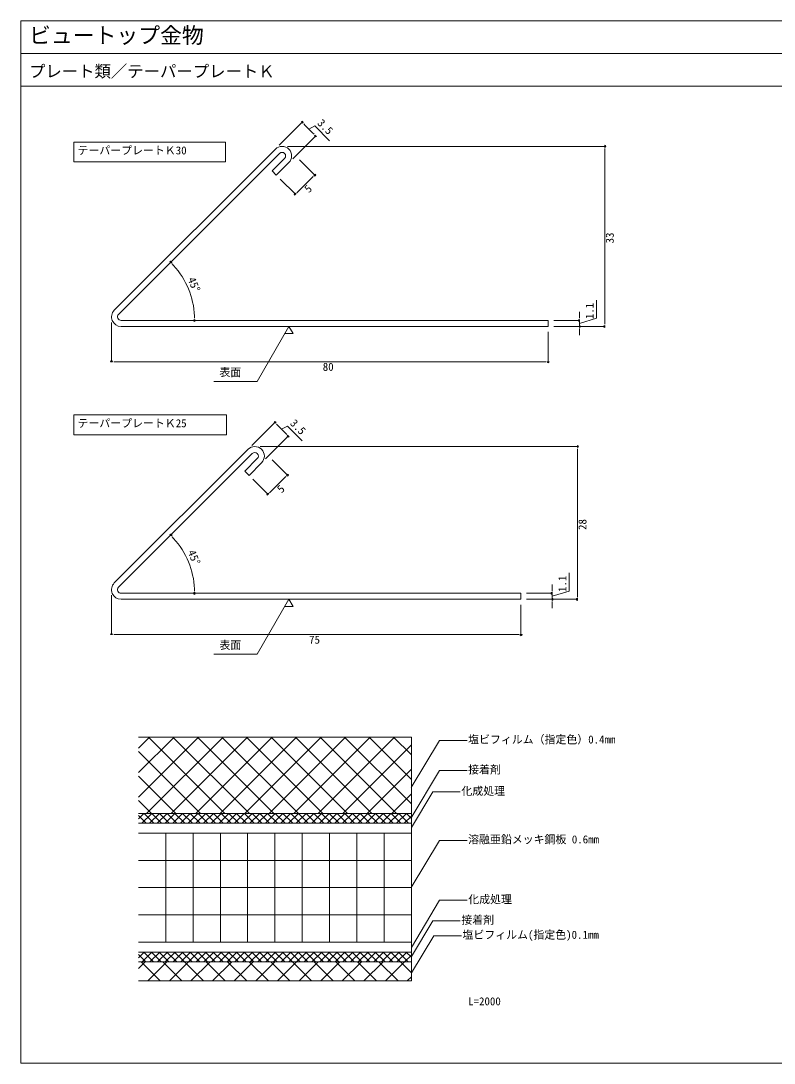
# Model space of a CAD drawing. Units: millimetres, scale not verified. Extents: x -138 to 138, y -96 to 95.
# Drawn here: x -138 to 0, y -95.5 to 95.5 of the extents above; entities that cross this region are included whole.
import ezdxf
from ezdxf.enums import TextEntityAlignment as Align

# ---------------------------------------------------------------- set-up
doc = ezdxf.new("R2010")
doc.units = ezdxf.units.MM
doc.header["$LTSCALE"] = 0.5
for name, color, linetype, lineweight in [('0-0_0', 7, 'Continuous', 18), ('0-1_WAKU', 7, 'Continuous', 18), ('0-3_MOJI', 7, 'Continuous', 18), ('0-4_sunpo', 7, 'Continuous', 18), ('0-5_KANAMONO', 4, 'Continuous', 18), ('0-6_HATCH', 9, 'Continuous', 18)]:
    doc.layers.add(name, color=color, linetype=linetype, lineweight=lineweight)
doc.styles.add('ＭＳ ゴシック', font='')
doc.styles.get('ＭＳ ゴシック').set_extended_font_data('MS Gothic')

msp = doc.modelspace()

# ---------------------------------------------------------------- linework, layer by layer
at = {"layer": '0-0_0'}
for p, q in [((-137.9931, 89.4989), (138.0069, 89.4989)), ((-86.5942, 77.0452), (-86.3113, 76.7623)), ((-86.1699, 76.6209), (-85.8871, 76.338)), ((-84.2607, 74.7117), (-84.5436, 74.9945)), ((-83.8364, 74.2874), (-84.1193, 74.5703)), ((-31.039, 72.6989), (-31.039, 72.2989)), ((-31.039, 72.0989), (-31.039, 71.6989)), ((-84.453, 66.9785), (-84.7359, 66.6956)), ((-84.0288, 67.4027), (-84.3116, 67.1199)), ((-87.8471, 63.5843), (-87.5643, 63.8672)), ((-87.4229, 64.0086), (-87.14, 64.2915)), ((-110.6918, 51.3918), (-110.4166, 51.1015)), ((-110.2789, 50.9564), (-110.0037, 50.6662)), ((-106.1544, 40.9988), (-106.165, 41.3986)), ((-106.1384, 40.399), (-106.149, 40.7989)), ((-35.6746, 40.9989), (-35.6746, 41.3989)), ((-35.6746, 40.3989), (-35.6746, 40.7989)), ((-31.039, 39.8989), (-31.039, 40.2989)), ((-88.8827, 39.4989), (-88.1327, 38.1999)), ((-35.6746, 39.6989), (-35.6746, 39.2989)), ((-35.6746, 39.0989), (-35.6746, 38.6989)), ((-31.039, 39.2989), (-31.039, 39.6989)), ((-89.6327, 38.1999), (-88.1327, 38.1999)), ((-121.5827, 33.0275), (-121.1827, 33.0275)), ((-120.9827, 33.0275), (-120.5827, 33.0275)), ((-41.7827, 33.0275), (-42.1827, 33.0275)), ((-41.1827, 33.0275), (-41.5827, 33.0275)), ((-91.5942, 22.0452), (-91.3113, 21.7623)), ((-91.1699, 21.6209), (-90.8871, 21.338)), ((-89.2607, 19.7117), (-89.5436, 19.9945)), ((-88.8364, 19.2874), (-89.1193, 19.5703)), ((-36.039, 17.6989), (-36.039, 17.2989)), ((-36.039, 17.0989), (-36.039, 16.6989)), ((-89.453, 11.9785), (-89.7359, 11.6956)), ((-89.0288, 12.4027), (-89.3116, 12.1199)), ((-92.8471, 8.5843), (-92.5643, 8.8672)), ((-92.4229, 9.0086), (-92.14, 9.2915)), ((-110.6918, 1.3918), (-110.4166, 1.1015)), ((-110.2789, 0.9564), (-110.0037, 0.6662)), ((-106.1544, -9.0012), (-106.165, -8.6014)), ((-106.1384, -9.601), (-106.149, -9.2011)), ((-40.6746, -9.0011), (-40.6746, -8.6011)), ((-40.6746, -9.6011), (-40.6746, -9.2011)), ((-88.8827, -10.5011), (-88.1327, -11.8001)), ((-40.6746, -10.3011), (-40.6746, -10.7011)), ((-40.6746, -10.9011), (-40.6746, -11.3011)), ((-36.039, -10.1011), (-36.039, -9.7011)), ((-36.039, -10.7011), (-36.039, -10.3011)), ((-89.6327, -11.8001), (-88.1327, -11.8001)), ((-121.5827, -16.9725), (-121.1827, -16.9725)), ((-120.9827, -16.9725), (-120.5827, -16.9725)), ((-46.7827, -16.9725), (-47.1827, -16.9725)), ((-46.1827, -16.9725), (-46.5827, -16.9725))]:
    msp.add_line(p, q, dxfattribs=at)
for points in [[(-88.8827, 39.4989), (-94.6972, 29.4278), (-102.6135, 29.4278)], [(-88.8827, -10.5011), (-94.6972, -20.5722), (-102.6135, -20.5722)]]:
    msp.add_lwpolyline(points, dxfattribs=at)
for centre, start, end in [((-86.4527, 76.9037), 315, 135), ((-83.9779, 74.4289), 135, 315), ((-31.039, 72.4989), 270, 90), ((-84.1702, 67.2613), 225, 45), ((-87.7057, 63.7258), 45, 225), ((-110.5542, 51.2467), 313.47784, 133.47784), ((-106.1437, 40.5989), 91.52216, 271.52216), ((-35.6746, 40.5989), 90, 270), ((-35.6746, 39.4989), 270, 90), ((-31.039, 39.4989), 90, 270), ((-121.3827, 33.0275), 0, 180), ((-41.3827, 33.0275), 180, 0), ((-91.4527, 21.9037), 315, 135), ((-88.9779, 19.4289), 135, 315), ((-36.039, 17.4989), 270, 90), ((-89.1702, 12.2613), 225, 45), ((-92.7057, 8.7258), 45, 225), ((-110.5542, 1.2467), 313.47784, 133.47784), ((-106.1437, -9.4011), 91.52216, 271.52216), ((-40.6746, -9.4011), 90, 270), ((-40.6746, -10.5011), 270, 90), ((-36.039, -10.5011), 90, 270), ((-121.3827, -16.9725), 0, 180), ((-46.3827, -16.9725), 180, 0)]:
    msp.add_arc(centre, 0.2, start, end, dxfattribs=at)
at = {"layer": '0-1_WAKU'}
for points in [[(138.0069, 83.4989), (-137.9931, 83.4989), (-137.9931, 95.4989), (138.0069, 95.4989)], [(-137.9931, -95.5011), (138.0069, -95.5011), (138.0069, 95.4989), (-137.9931, 95.4989)]]:
    msp.add_lwpolyline(points, close=True, dxfattribs=at)
at = {"layer": '0-3_MOJI'}
for points in [[(-128.2651, 73.2874), (-100.4759, 73.2874), (-100.4759, 69.6422), (-128.2651, 69.6422)], [(-128.2651, 23.2874), (-100.3435, 23.2874), (-100.3435, 19.6422), (-128.2651, 19.6422)]]:
    msp.add_lwpolyline(points, close=True, dxfattribs=at)
for points in [[(-56.2521, -36.3652), (-61.2959, -36.3652), (-66.4628, -45.0097)], [(-56.2521, -41.8835), (-61.2959, -41.8835), (-66.4628, -50.528)], [(-57.4893, -45.8025), (-62.5331, -45.8025), (-66.4437, -52.3451)], [(-56.2521, -54.6709), (-61.2959, -54.6709), (-66.4628, -63.3154)], [(-56.233, -65.662), (-61.2768, -65.662), (-66.4437, -74.3065)], [(-57.4893, -69.4266), (-62.5331, -69.4266), (-66.4437, -75.9692)], [(-57.2908, -72.1509), (-62.3346, -72.1509), (-66.4437, -78.9633)]]:
    msp.add_lwpolyline(points, dxfattribs=at)
at = {"layer": '0-4_sunpo'}
for p, q in [((-90.663, 72.6935), (-86.4527, 76.9037)), ((-84.5436, 74.9945), (-85.8871, 76.338)), ((-88.1881, 70.2186), (-83.9779, 74.4289)), ((-89.1327, 72.4989), (-31.039, 72.4989)), ((-31.039, 40.2989), (-31.039, 71.6989)), ((-86.9507, 70.0418), (-84.1702, 67.2613)), ((-90.4862, 66.5063), (-87.7057, 63.7258)), ((-87.14, 64.2915), (-84.7359, 66.6956)), ((-35.6746, 41.3989), (-35.6746, 42.1989)), ((-121.3827, 40.2489), (-121.3827, 33.0275)), ((-40.3827, 40.5989), (-35.6746, 40.5989)), ((-35.6746, 39.4989), (-35.6746, 40.5989)), ((-35.6746, 39.4989), (-35.6746, 40.5989)), ((-41.3827, 38.4989), (-41.3827, 33.0275)), ((-40.3827, 39.4989), (-35.6746, 39.4989)), ((-40.3827, 39.4989), (-31.039, 39.4989)), ((-35.6746, 38.6989), (-35.6746, 37.8989)), ((-42.1827, 33.0275), (-120.5827, 33.0275)), ((-95.663, 17.6935), (-91.4527, 21.9037)), ((-89.5436, 19.9945), (-90.8871, 21.338)), ((-93.1881, 15.2186), (-88.9779, 19.4289)), ((-94.1327, 17.4989), (-36.039, 17.4989)), ((-36.039, -9.7011), (-36.039, 16.6989)), ((-91.9507, 15.0418), (-89.1702, 12.2613)), ((-95.4862, 11.5063), (-92.7057, 8.7258)), ((-92.14, 9.2915), (-89.7359, 11.6956)), ((-45.3827, -9.4011), (-40.6746, -9.4011)), ((-40.6746, -8.6011), (-40.6746, -7.8011)), ((-40.6746, -10.5011), (-40.6746, -9.4011)), ((-40.6746, -10.5011), (-40.6746, -9.4011)), ((-121.3827, -9.7511), (-121.3827, -16.9725)), ((-45.3827, -10.5011), (-40.6746, -10.5011)), ((-45.3827, -10.5011), (-36.039, -10.5011)), ((-40.6746, -11.3011), (-40.6746, -12.1011)), ((-46.3827, -11.5011), (-46.3827, -16.9725)), ((-47.1827, -16.9725), (-120.5827, -16.9725))]:
    msp.add_line(p, q, dxfattribs=at)
for points in [[(-85.2153, 75.6663), (-84.1582, 76.2355), (-81.4468, 73.5241)], [(-35.6746, 40.0489), (-32.5246, 40.9939), (-32.5246, 44.331)], [(-90.2153, 20.6663), (-89.1582, 21.2355), (-86.4468, 18.5241)], [(-40.6746, -9.9511), (-37.5246, -9.0061), (-37.5246, -5.669)]]:
    msp.add_lwpolyline(points, dxfattribs=at)
for centre in [(-121.2019, 40.5989), (-121.2019, -9.4011)]:
    msp.add_arc(centre, 15.0582, 3.04433, 41.95567, dxfattribs=at)
at = {"layer": '0-5_KANAMONO'}
for p, q in [((-91.3701, 71.9864), (-120.8701, 42.4864)), ((-120.0923, 41.7085), (-90.5923, 71.2085)), ((-96.3701, 16.9864), (-120.8701, -7.5136)), ((-120.0923, -8.2915), (-95.5923, 16.2085)), ((-96.1933, 12.2134), (-93.8952, 14.5115)), ((-116.4437, -35.7389), (-66.4437, -35.7389)), ((-66.4437, -35.7389), (-66.4437, -80.4389)), ((-116.4437, -49.7389), (-66.4437, -49.7389)), ((-116.4437, -51.5389), (-66.4437, -51.5389)), ((-116.4437, -53.3389), (-66.4437, -53.3389)), ((-111.4437, -53.3389), (-111.4437, -73.3389)), ((-106.4437, -53.3389), (-106.4437, -73.3389)), ((-101.4437, -53.3389), (-101.4437, -73.3389)), ((-96.4437, -53.3389), (-96.4437, -73.3389)), ((-91.4437, -53.3389), (-91.4437, -73.3389)), ((-86.4437, -53.3389), (-86.4437, -73.3389)), ((-81.4437, -53.3389), (-81.4437, -73.3389)), ((-76.4437, -53.3389), (-76.4437, -73.3389)), ((-71.4437, -53.3389), (-71.4437, -73.3389)), ((-116.4437, -58.3389), (-66.4437, -58.3389)), ((-116.4437, -63.3389), (-66.4437, -63.3389)), ((-116.4437, -68.3389), (-66.4437, -68.3389)), ((-116.4437, -73.3389), (-66.4437, -73.3389)), ((-116.4437, -75.1389), (-66.4437, -75.1389)), ((-116.4437, -76.9389), (-66.4437, -76.9389)), ((-116.4437, -80.4389), (-66.4437, -80.4389))]:
    msp.add_line(p, q, dxfattribs=at)
for points in [[(-89.6731, 70.2893), (-91.9711, 67.9912), (-91.1933, 67.2134), (-88.8952, 69.5115)], [(-119.6327, 39.4989), (-41.3827, 39.4989), (-41.3827, 40.5989), (-119.6327, 40.5989)], [(-94.6731, 15.2893), (-96.9711, 12.9912), (-96.1933, 12.2134)], [(-119.6327, -10.5011), (-46.3827, -10.5011), (-46.3827, -9.4011), (-119.6327, -9.4011)]]:
    msp.add_lwpolyline(points, dxfattribs=at)
for centre, radius, start, end in [((-90.1327, 70.7489), 1.75, 315, 135), ((-90.1327, 70.7489), 0.65, 315, 135), ((-119.6327, 41.2489), 1.75, 135, 270), ((-119.6327, 41.2489), 0.65, 135, 270), ((-95.1327, 15.7489), 1.75, 315, 135), ((-95.1327, 15.7489), 0.65, 315, 135), ((-119.6327, -8.7511), 1.75, 135, 270), ((-119.6327, -8.7511), 0.65, 135, 270)]:
    msp.add_arc(centre, radius, start, end, dxfattribs=at)
at = {"layer": '0-6_HATCH'}
for p, q in [((-116.4437, -37.7668), (-114.4159, -35.7389)), ((-116.4437, -42.2569), (-109.9257, -35.7389)), ((-116.4437, -46.747), (-105.4356, -35.7389)), ((-114.9455, -49.7389), (-100.9455, -35.7389)), ((-100.6167, -49.7389), (-114.6167, -35.7389)), ((-110.4554, -49.7389), (-96.4554, -35.7389)), ((-96.1266, -49.7389), (-110.1266, -35.7389)), ((-105.9652, -49.7389), (-91.9652, -35.7389)), ((-91.6365, -49.7389), (-105.6365, -35.7389)), ((-101.4751, -49.7389), (-87.4751, -35.7389)), ((-87.1463, -49.7389), (-101.1463, -35.7389)), ((-96.985, -49.7389), (-82.985, -35.7389)), ((-82.6562, -49.7389), (-96.6562, -35.7389)), ((-92.4948, -49.7389), (-78.4948, -35.7389)), ((-78.1661, -49.7389), (-92.1661, -35.7389)), ((-88.0047, -49.7389), (-74.0047, -35.7389)), ((-73.6759, -49.7389), (-87.6759, -35.7389)), ((-83.5146, -49.7389), (-69.5146, -35.7389)), ((-69.1858, -49.7389), (-83.1858, -35.7389)), ((-66.4437, -47.9909), (-78.6957, -35.7389)), ((-66.4437, -43.5008), (-74.2056, -35.7389)), ((-66.4437, -39.0106), (-69.7154, -35.7389)), ((-79.0245, -49.7389), (-66.4437, -37.1582)), ((-105.1068, -49.7389), (-116.4437, -38.402)), ((-74.5343, -49.7389), (-66.4437, -41.6483)), ((-109.597, -49.7389), (-116.4437, -42.8922)), ((-114.0871, -49.7389), (-116.4437, -47.3823)), ((-70.0442, -49.7389), (-66.4437, -46.1384)), ((-116.4437, -50.7422), (-115.4405, -49.7389)), ((-115.0448, -51.5389), (-116.4437, -50.14)), ((-115.8262, -51.5389), (-114.0262, -49.7389)), ((-113.6306, -51.5389), (-115.4306, -49.7389)), ((-114.412, -51.5389), (-112.612, -49.7389)), ((-112.2164, -51.5389), (-114.0164, -49.7389)), ((-112.9978, -51.5389), (-111.1978, -49.7389)), ((-110.8022, -51.5389), (-112.6022, -49.7389)), ((-111.5836, -51.5389), (-109.7836, -49.7389)), ((-109.3879, -51.5389), (-111.1879, -49.7389)), ((-110.1694, -51.5389), (-108.3694, -49.7389)), ((-107.9737, -51.5389), (-109.7737, -49.7389)), ((-108.7552, -51.5389), (-106.9552, -49.7389)), ((-106.5595, -51.5389), (-108.3595, -49.7389)), ((-107.341, -51.5389), (-105.541, -49.7389)), ((-105.1453, -51.5389), (-106.9453, -49.7389)), ((-105.9268, -51.5389), (-104.1268, -49.7389)), ((-103.7311, -51.5389), (-105.5311, -49.7389)), ((-104.5125, -51.5389), (-102.7125, -49.7389)), ((-102.3169, -51.5389), (-104.1169, -49.7389)), ((-103.0983, -51.5389), (-101.2983, -49.7389)), ((-100.9027, -51.5389), (-102.7027, -49.7389)), ((-101.6841, -51.5389), (-99.8841, -49.7389)), ((-99.4884, -51.5389), (-101.2884, -49.7389)), ((-100.2699, -51.5389), (-98.4699, -49.7389)), ((-98.0742, -51.5389), (-99.8742, -49.7389)), ((-98.8557, -51.5389), (-97.0557, -49.7389)), ((-96.66, -51.5389), (-98.46, -49.7389)), ((-97.4415, -51.5389), (-95.6415, -49.7389)), ((-95.2458, -51.5389), (-97.0458, -49.7389)), ((-96.0273, -51.5389), (-94.2273, -49.7389)), ((-93.8316, -51.5389), (-95.6316, -49.7389)), ((-94.613, -51.5389), (-92.813, -49.7389)), ((-92.4174, -51.5389), (-94.2174, -49.7389)), ((-93.1988, -51.5389), (-91.3988, -49.7389)), ((-91.0032, -51.5389), (-92.8032, -49.7389)), ((-91.7846, -51.5389), (-89.9846, -49.7389)), ((-89.5889, -51.5389), (-91.3889, -49.7389)), ((-90.3704, -51.5389), (-88.5704, -49.7389)), ((-88.1747, -51.5389), (-89.9747, -49.7389)), ((-88.9562, -51.5389), (-87.1562, -49.7389)), ((-86.7605, -51.5389), (-88.5605, -49.7389)), ((-87.542, -51.5389), (-85.742, -49.7389)), ((-85.3463, -51.5389), (-87.1463, -49.7389)), ((-86.1278, -51.5389), (-84.3278, -49.7389)), ((-83.9321, -51.5389), (-85.7321, -49.7389)), ((-84.7136, -51.5389), (-82.9136, -49.7389)), ((-82.5179, -51.5389), (-84.3179, -49.7389)), ((-83.2993, -51.5389), (-81.4993, -49.7389)), ((-81.1037, -51.5389), (-82.9037, -49.7389)), ((-81.8851, -51.5389), (-80.0851, -49.7389)), ((-79.6895, -51.5389), (-81.4895, -49.7389)), ((-80.4709, -51.5389), (-78.6709, -49.7389)), ((-78.2752, -51.5389), (-80.0752, -49.7389)), ((-79.0567, -51.5389), (-77.2567, -49.7389)), ((-76.861, -51.5389), (-78.661, -49.7389)), ((-77.6425, -51.5389), (-75.8425, -49.7389)), ((-75.4468, -51.5389), (-77.2468, -49.7389)), ((-76.2283, -51.5389), (-74.4283, -49.7389)), ((-74.0326, -51.5389), (-75.8326, -49.7389)), ((-74.8141, -51.5389), (-73.0141, -49.7389)), ((-72.6184, -51.5389), (-74.4184, -49.7389)), ((-73.3998, -51.5389), (-71.5998, -49.7389)), ((-71.2042, -51.5389), (-73.0042, -49.7389)), ((-71.9856, -51.5389), (-70.1856, -49.7389)), ((-69.79, -51.5389), (-71.59, -49.7389)), ((-70.5714, -51.5389), (-68.7714, -49.7389)), ((-68.3757, -51.5389), (-70.1757, -49.7389)), ((-69.1572, -51.5389), (-67.3572, -49.7389)), ((-66.9615, -51.5389), (-68.7615, -49.7389)), ((-67.743, -51.5389), (-66.4437, -50.2396)), ((-66.4437, -50.6425), (-67.3473, -49.7389)), ((-116.4437, -76.198), (-115.3846, -75.1389)), ((-115.1006, -76.9389), (-116.4437, -75.5959)), ((-115.7704, -76.9389), (-113.9704, -75.1389)), ((-113.6864, -76.9389), (-115.4864, -75.1389)), ((-114.3562, -76.9389), (-112.5562, -75.1389)), ((-112.2722, -76.9389), (-114.0722, -75.1389)), ((-112.942, -76.9389), (-111.142, -75.1389)), ((-110.858, -76.9389), (-112.658, -75.1389)), ((-111.5278, -76.9389), (-109.7278, -75.1389)), ((-109.4438, -76.9389), (-111.2438, -75.1389)), ((-110.1136, -76.9389), (-108.3136, -75.1389)), ((-108.0296, -76.9389), (-109.8296, -75.1389)), ((-108.6993, -76.9389), (-106.8993, -75.1389)), ((-106.6154, -76.9389), (-108.4154, -75.1389)), ((-107.2851, -76.9389), (-105.4851, -75.1389)), ((-105.2011, -76.9389), (-107.0011, -75.1389)), ((-105.8709, -76.9389), (-104.0709, -75.1389)), ((-103.7869, -76.9389), (-105.5869, -75.1389)), ((-104.4567, -76.9389), (-102.6567, -75.1389)), ((-102.3727, -76.9389), (-104.1727, -75.1389)), ((-103.0425, -76.9389), (-101.2425, -75.1389)), ((-100.9585, -76.9389), (-102.7585, -75.1389)), ((-101.6283, -76.9389), (-99.8283, -75.1389)), ((-99.5443, -76.9389), (-101.3443, -75.1389)), ((-100.2141, -76.9389), (-98.4141, -75.1389)), ((-98.1301, -76.9389), (-99.9301, -75.1389)), ((-98.7998, -76.9389), (-96.9998, -75.1389)), ((-96.7159, -76.9389), (-98.5159, -75.1389)), ((-97.3856, -76.9389), (-95.5856, -75.1389)), ((-95.3016, -76.9389), (-97.1016, -75.1389)), ((-95.9714, -76.9389), (-94.1714, -75.1389)), ((-93.8874, -76.9389), (-95.6874, -75.1389)), ((-94.5572, -76.9389), (-92.7572, -75.1389)), ((-92.4732, -76.9389), (-94.2732, -75.1389)), ((-93.143, -76.9389), (-91.343, -75.1389)), ((-91.059, -76.9389), (-92.859, -75.1389)), ((-91.7288, -76.9389), (-89.9288, -75.1389)), ((-89.6448, -76.9389), (-91.4448, -75.1389)), ((-90.3146, -76.9389), (-88.5146, -75.1389)), ((-88.2306, -76.9389), (-90.0306, -75.1389)), ((-88.9003, -76.9389), (-87.1003, -75.1389)), ((-86.8164, -76.9389), (-88.6164, -75.1389)), ((-87.4861, -76.9389), (-85.6861, -75.1389)), ((-85.4022, -76.9389), (-87.2022, -75.1389)), ((-86.0719, -76.9389), (-84.2719, -75.1389)), ((-83.9879, -76.9389), (-85.7879, -75.1389)), ((-84.6577, -76.9389), (-82.8577, -75.1389)), ((-82.5737, -76.9389), (-84.3737, -75.1389)), ((-83.2435, -76.9389), (-81.4435, -75.1389)), ((-81.1595, -76.9389), (-82.9595, -75.1389)), ((-81.8293, -76.9389), (-80.0293, -75.1389)), ((-79.7453, -76.9389), (-81.5453, -75.1389)), ((-80.4151, -76.9389), (-78.6151, -75.1389)), ((-78.3311, -76.9389), (-80.1311, -75.1389)), ((-79.0009, -76.9389), (-77.2009, -75.1389)), ((-76.9169, -76.9389), (-78.7169, -75.1389)), ((-77.5866, -76.9389), (-75.7866, -75.1389)), ((-75.5027, -76.9389), (-77.3027, -75.1389)), ((-76.1724, -76.9389), (-74.3724, -75.1389)), ((-74.0884, -76.9389), (-75.8884, -75.1389)), ((-74.7582, -76.9389), (-72.9582, -75.1389)), ((-72.6742, -76.9389), (-74.4742, -75.1389)), ((-73.344, -76.9389), (-71.544, -75.1389)), ((-71.26, -76.9389), (-73.06, -75.1389)), ((-71.9298, -76.9389), (-70.1298, -75.1389)), ((-69.8458, -76.9389), (-71.6458, -75.1389)), ((-70.5156, -76.9389), (-68.7156, -75.1389)), ((-68.4316, -76.9389), (-70.2316, -75.1389)), ((-69.1014, -76.9389), (-67.3014, -75.1389)), ((-67.0174, -76.9389), (-68.8174, -75.1389)), ((-67.6871, -76.9389), (-66.4437, -75.6955)), ((-66.4437, -76.0984), (-67.4032, -75.1389)), ((-116.4437, -78.1779), (-115.2047, -76.9389)), ((-112.4492, -80.4389), (-115.9492, -76.9389)), ((-114.7449, -80.4389), (-111.2449, -76.9389)), ((-108.4894, -80.4389), (-111.9894, -76.9389)), ((-110.7851, -80.4389), (-107.2851, -76.9389)), ((-104.5296, -80.4389), (-108.0296, -76.9389)), ((-106.8253, -80.4389), (-103.3253, -76.9389)), ((-100.5698, -80.4389), (-104.0698, -76.9389)), ((-102.8655, -80.4389), (-99.3655, -76.9389)), ((-96.61, -80.4389), (-100.11, -76.9389)), ((-98.9057, -80.4389), (-95.4057, -76.9389)), ((-92.6502, -80.4389), (-96.1502, -76.9389)), ((-94.9459, -80.4389), (-91.4459, -76.9389)), ((-88.6904, -80.4389), (-92.1904, -76.9389)), ((-90.9861, -80.4389), (-87.4861, -76.9389)), ((-84.7306, -80.4389), (-88.2306, -76.9389)), ((-87.0263, -80.4389), (-83.5263, -76.9389)), ((-80.7708, -80.4389), (-84.2708, -76.9389)), ((-83.0665, -80.4389), (-79.5665, -76.9389)), ((-76.811, -80.4389), (-80.311, -76.9389)), ((-79.1067, -80.4389), (-75.6067, -76.9389)), ((-72.8512, -80.4389), (-76.3512, -76.9389)), ((-75.1469, -80.4389), (-71.6469, -76.9389)), ((-68.8914, -80.4389), (-72.3914, -76.9389)), ((-71.1871, -80.4389), (-67.6871, -76.9389)), ((-66.4437, -78.9268), (-68.4316, -76.9389)), ((-67.2273, -80.4389), (-66.4437, -79.6553)), ((-116.409, -80.4389), (-116.4437, -80.4042))]:
    msp.add_line(p, q, dxfattribs=at)

# ---------------------------------------------------------------- texts
at = {"layer": '0-1_WAKU', "style": 'ＭＳ ゴシック'}
for s, height, p in [('ビュートップ金物', 2.933, (-136.4931, 90.4989)), ('プレート類／テーパープレートＫ', 2.199, (-136.4931, 84.4989)), ('表面', 1.466, (-101.6135, 29.9278)), ('表面', 1.466, (-101.6135, -20.0722))]:
    msp.add_text(s, height=height, dxfattribs=at).set_placement(p, align=Align.BOTTOM_LEFT)
at = {"layer": '0-3_MOJI', "style": 'ＭＳ ゴシック'}
for s, p in [('テーパープレートＫ30', (-127.6151, 70.5859)), ('テーパープレートＫ25', (-127.6151, 20.5859)), ('塩ビフィルム（指定色）0.4mm', (-56.0528, -37.3652)), ('接着剤', (-56.0528, -42.8835)), ('化成処理', (-57.29, -46.8025)), ('溶融亜鉛メッキ鋼板 0.6mm', (-56.0528, -55.6709)), ('化成処理', (-56.0337, -66.662)), ('接着剤', (-57.29, -70.4266)), ('塩ビフィルム(指定色)0.1mm', (-57.0915, -73.1509)), ('L=2000', (-56.0528, -85.3398))]:
    msp.add_text(s, height=1.466, dxfattribs=at).set_placement(p, align=Align.BOTTOM_LEFT)
at = {"layer": '0-4_sunpo', "style": 'ＭＳ ゴシック'}
for s, rotation, p in [('3.5', 315, (-84.0957, 76.3145)), ('5', 45, (-84.8981, 63.5635)), ('33', 90, (-28.939, 54.7197)), ('45°', 292.5, (-107.86, 47.9989)), ('1.1', 90, (-32.6246, 40.8401)), ('3.5', 315, (-89.0957, 21.3145)), ('5', 45, (-89.8981, 8.5635)), ('28', 90, (-33.939, 2.2045)), ('45°', 292.5, (-107.86, -2.0011)), ('1.1', 90, (-37.6246, -9.1599))]:
    msp.add_text(s, height=1.466, rotation=rotation, dxfattribs=at).set_placement(p, align=Align.BOTTOM_LEFT)
for s, p in [('80', (-82.6872, 30.9275)), ('75', (-85.1872, -19.0725))]:
    msp.add_text(s, height=1.466, dxfattribs=at).set_placement(p, align=Align.BOTTOM_LEFT)

doc.saveas('drawing.dxf')
